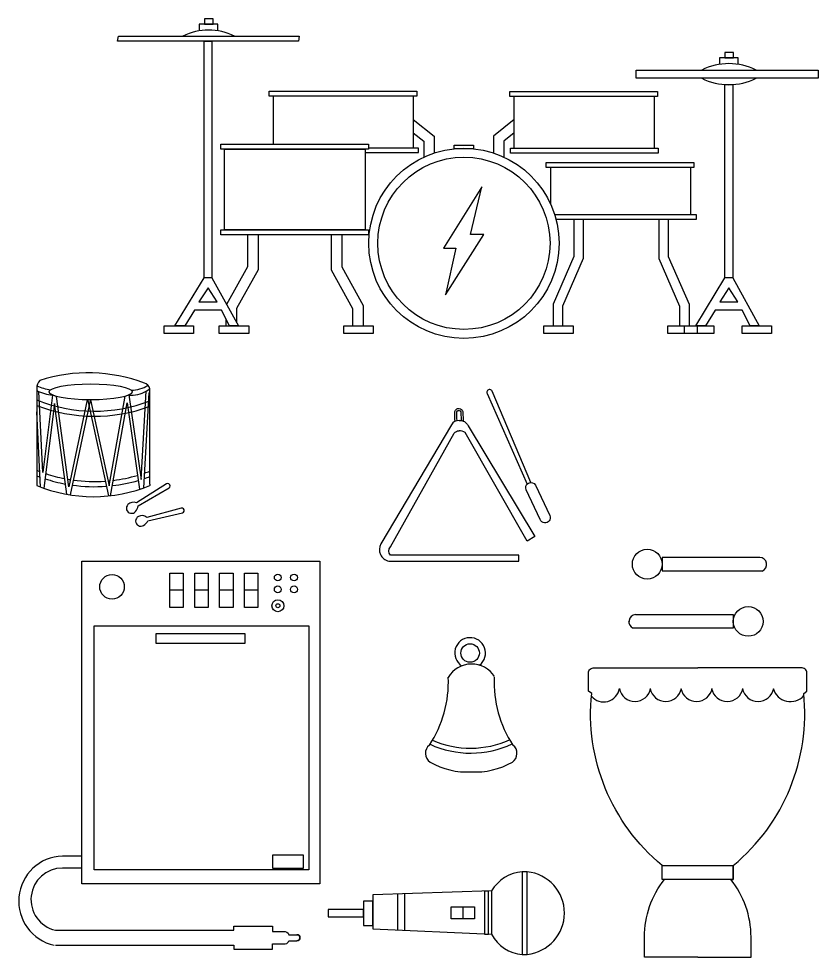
# Model space of a CAD drawing. Header units: inches. Extents: x 0.5 to 31.6, y 9.8 to 26.3.
# Drawn here: x 0.51 to 14.43, y 9.93 to 26.26 of the extents above; entities that cross this region are included whole.
import ezdxf

# ---------------------------------------------------------------- set-up
doc = ezdxf.new("R2010")
doc.units = ezdxf.units.IN
doc.header["$MEASUREMENT"] = 0

# ---------------------------------------------------------------- blocks, each defined once
blk = doc.blocks.new('*U11')
blk.add_circle((0, 0), 0.0593)
blk = doc.blocks.new('*U12')
at = {"color": 0, "linetype": 'ByBlock', "lineweight": -2, "transparency": 16777216}
for p in [(0, 0), (0.284, 0), (0, -0.207), (0.284, -0.207)]:
    blk.add_blockref('*U11', p, dxfattribs=at)
blk = doc.blocks.new('*U13')
blk.add_line((0.117, 0), (-0.117, 0))
blk.add_lwpolyline([(-0.117, 0.3), (0.117, 0.3), (0.117, -0.3), (-0.117, -0.3)], close=True)
blk = doc.blocks.new('*U14')
at = {"color": 0, "linetype": 'ByBlock', "lineweight": -2, "transparency": 16777216}
for p in [(0, 0), (0.433, 0), (0.865, 0), (1.298, 0)]:
    blk.add_blockref('*U13', p, dxfattribs=at)

msp = doc.modelspace()

# ---------------------------------------------------------------- linework, layer by layer
for p, q in [((7.104, 11.027), (7.104, 10.397)), ((7.224, 11.031), (7.224, 10.392)), ((8.243, 10.801), (8.243, 10.596))]:
    msp.add_line(p, q)
for points in [[(3.979, 26.052), (3.979, 26.168), (3.654, 26.168), (3.654, 26.052)], [(13.037, 25.466), (13.037, 25.582), (12.712, 25.582), (12.712, 25.466)], [(4.938, 24.913), (4.938, 24.077)], [(7.379, 24.913), (7.379, 24.005)], [(7.379, 24.506), (7.744, 24.215), (7.744, 23.925)], [(9.137, 24.506), (8.773, 24.215), (8.773, 23.925)], [(7.379, 24.274), (7.562, 24.128), (7.562, 23.853)], [(9.137, 24.274), (8.954, 24.128), (8.954, 23.853)], [(6.544, 23.99), (6.544, 23.935), (7.468, 23.935), (7.468, 24.01), (6.599, 24.01)], [(9.839, 22.851), (12.212, 22.851), (12.212, 23.67), (9.768, 23.67), (9.768, 23.038)], [(8.574, 23.337), (7.904, 22.27), (8.119, 22.27), (7.94, 21.455), (8.607, 22.506), (8.378, 22.506), (8.574, 23.337)], [(10.174, 22.764), (10.174, 22.12), (9.813, 21.295), (9.813, 20.916)], [(9.839, 22.851), (12.305, 22.851), (12.305, 22.764), (9.865, 22.764)], [(10.338, 22.764), (10.338, 22.086), (9.977, 21.26), (9.977, 20.916)], [(11.655, 22.764), (11.655, 22.086), (12.015, 21.26), (12.015, 20.916)], [(11.819, 22.764), (11.819, 22.12), (12.18, 21.295), (12.18, 20.916)], [(4.492, 22.499), (4.492, 21.94), (4.13, 21.289)], [(4.677, 22.499), (4.677, 21.892), (4.303, 21.22), (4.303, 20.976)], [(5.948, 22.499), (5.948, 21.892), (6.321, 21.22), (6.321, 20.916)], [(6.133, 22.499), (6.133, 21.94), (6.506, 21.268), (6.506, 20.916)], [(3.875, 21.751), (4.336, 20.916), (4.18, 20.916), (4.04, 21.186), (3.57, 21.186), (3.402, 20.916), (3.23, 20.916), (3.738, 21.751)], [(12.941, 21.751), (13.402, 20.916), (13.245, 20.916), (13.106, 21.186), (12.635, 21.186), (12.467, 20.916), (12.296, 20.916), (12.804, 21.751)], [(3.806, 21.58), (3.649, 21.335), (3.966, 21.335), (3.806, 21.58)], [(12.872, 21.58), (12.715, 21.335), (13.031, 21.335), (12.872, 21.58)], [(4.118, 21.034), (4.118, 20.916)], [(1.703, 19.628), (1.384, 18.113), (1.17, 19.687), (1.1, 19.71), (0.93, 18.361), (0.858, 19.775)], [(1.763, 19.627), (2.088, 18.128), (2.363, 19.689), (2.429, 19.712), (2.643, 18.239), (2.731, 19.777), (2.795, 19.822)], [(1.754, 19.617), (1.408, 17.973)], [(1.712, 19.616), (2.073, 17.955)], [(2.687, 18.094), (2.782, 19.749), (2.795, 19.759)], [(1.35, 17.983), (1.134, 19.565), (0.948, 18.089)], [(2.111, 17.959), (2.396, 19.578), (2.616, 18.07)], [(0.891, 18.109), (0.824, 19.421)], [(13.414, 16.886), (11.711, 16.886), (11.711, 16.649), (13.455, 16.649)], [(13.529, 16.758), (13.529, 16.767)], [(11.249, 15.889), (12.951, 15.889), (12.951, 15.652), (11.208, 15.652)], [(11.133, 15.761), (11.133, 15.771)], [(6.674, 11.013), (6.674, 10.417), (8.744, 10.324), (8.744, 11.08), (6.674, 11.013)]]:
    msp.add_lwpolyline(points)
for points in [[(3.746, 26.168), (3.896, 26.168), (3.896, 26.261), (3.746, 26.261)], [(2.245, 25.957), (5.393, 25.957), (5.38, 25.87), (2.233, 25.87)], [(3.738, 25.87), (3.875, 25.87), (3.875, 21.751), (3.738, 21.751)], [(12.805, 25.582), (12.954, 25.582), (12.954, 25.675), (12.805, 25.675)], [(11.261, 25.369), (14.429, 25.369), (14.429, 25.225), (11.261, 25.225)], [(4.869, 25.001), (7.44, 25.001), (7.44, 24.913), (4.869, 24.913)], [(12.804, 25.114), (12.941, 25.114), (12.941, 21.751), (12.804, 21.751)], [(9.062, 24.993), (11.633, 24.993), (11.633, 24.905), (9.062, 24.905)], [(11.579, 24.905), (9.132, 24.905), (9.132, 24.011), (11.579, 24.011)], [(4.028, 24.077), (6.599, 24.077), (6.599, 23.99), (4.028, 23.99)], [(8.091, 24.062), (8.426, 24.062), (8.426, 23.999), (8.091, 23.999)], [(4.093, 23.99), (6.544, 23.99), (6.544, 22.587), (4.093, 22.587)], [(9.071, 24.011), (11.642, 24.011), (11.642, 23.924), (9.071, 23.924)], [(9.693, 23.757), (12.264, 23.757), (12.264, 23.67), (9.693, 23.67)], [(4.027, 22.587), (6.598, 22.587), (6.598, 22.499), (4.027, 22.499)], [(3.041, 20.916), (3.552, 20.916), (3.552, 20.783), (3.041, 20.783)], [(4.003, 20.916), (4.514, 20.916), (4.514, 20.783), (4.003, 20.783)], [(6.169, 20.916), (6.679, 20.916), (6.679, 20.783), (6.169, 20.783)], [(9.65, 20.916), (10.161, 20.916), (10.161, 20.783), (9.65, 20.783)], [(11.811, 20.916), (12.322, 20.916), (12.322, 20.783), (11.811, 20.783)], [(12.101, 20.916), (12.612, 20.916), (12.612, 20.783), (12.101, 20.783)], [(13.104, 20.916), (13.614, 20.916), (13.614, 20.783), (13.104, 20.783)], [(1.612, 16.819), (5.75, 16.819), (5.75, 11.205), (1.612, 11.205)], [(1.824, 15.692), (5.559, 15.692), (5.559, 11.446), (1.824, 11.446)], [(2.904, 15.561), (4.448, 15.561), (4.448, 15.385), (2.904, 15.385)], [(5.468, 11.701), (4.928, 11.701), (4.928, 11.477), (5.468, 11.477)], [(11.71, 11.524), (12.951, 11.524), (12.951, 11.28), (11.71, 11.28)], [(9.363, 11.413), (9.277, 11.413), (9.277, 9.974), (9.363, 9.974)], [(8.686, 11.078), (8.619, 11.078), (8.619, 10.329), (8.686, 10.329)], [(6.674, 10.902), (6.513, 10.902), (6.513, 10.477), (6.674, 10.477)], [(8.04, 10.801), (8.445, 10.801), (8.445, 10.596), (8.04, 10.596)], [(6.513, 10.756), (5.9, 10.756), (5.9, 10.631), (6.513, 10.631)]]:
    msp.add_lwpolyline(points, close=True)
for points in [[(0.879, 19.967, 0.206321), (0.824, 19.828), (0.824, 18.136, 0.197032), (2.795, 18.136, 0.430162), (2.795, 18.157), (2.795, 19.822, 0.252389), (2.698, 19.919, 0.996833)], [(9.427, 18.189), (8.753, 19.778, 1), (8.664, 19.74), (9.36, 18.16)], [(8.109, 19.255, -0.035772), (8.1, 19.407, -0.444096), (8.18, 19.477, -0.297816), (8.241, 19.427), (8.246, 19.262)], [(8.142, 19.266, -0.034174), (8.135, 19.406, -0.444096), (8.176, 19.443, -0.269929), (8.206, 19.42), (8.211, 19.268)], [(8.176, 19.268, 0.281918), (8.043, 19.195), (6.817, 17.119, 0.519938), (6.952, 16.821), (9.219, 16.821), (9.219, 16.922), (6.98, 16.922, -0.355913), (6.98, 17.068), (8.094, 19.047, -0.262568), (8.176, 19.088, 0.385663)], [(8.176, 19.268, -0.331929), (8.334, 19.176), (9.494, 17.25), (9.362, 17.17), (8.282, 19.057, 0.155746), (8.176, 19.088, 1.085941)], [(3.084, 18.163), (2.559, 17.835, 0.307698), (2.411, 17.805, 1.043044), (2.545, 17.685, 0.116977), (2.592, 17.782), (3.127, 18.094, 1.031003), (3.084, 18.163, 0.163058)], [(9.507, 18.142), (9.756, 17.612, -1.048817), (9.59, 17.543), (9.345, 18.059, -0.97229), (9.507, 18.142, -0.030617)], [(3.341, 17.742), (2.743, 17.582, 0.307698), (2.593, 17.597, 1.043044), (2.685, 17.443, 0.116977), (2.759, 17.522), (3.362, 17.663, 1.031003), (3.341, 17.742, 0.163058)], [(12.331, 9.925), (11.403, 9.925), (11.403, 10.277, -0.170273), (11.754, 11.28), (11.71, 11.28), (11.71, 11.524, -0.251146), (10.485, 14.518), (10.43, 14.557), (10.43, 14.876, -0.462686), (10.53, 14.961), (12.331, 14.961)], [(12.331, 9.925), (13.259, 9.925), (13.259, 10.277, 0.170273), (12.907, 11.28), (12.951, 11.28), (12.951, 11.524, 0.251146), (14.176, 14.518), (14.232, 14.557), (14.232, 14.876, 0.462686), (14.132, 14.961), (12.331, 14.961)], [(1.612, 11.687), (1.271, 11.687, 0.881801), (1.128, 10.133)], [(1.612, 11.477), (1.271, 11.477, 0.894174), (1.15, 10.396), (4.258, 10.396), (4.258, 10.464), (4.931, 10.464), (4.931, 10.371), (5.12, 10.371, -0.399569), (5.213, 10.317), (5.355, 10.317, -1), (5.355, 10.213, 1)], [(1.612, 11.477), (1.612, 11.477, -11.734442)], [(1.15, 10.133), (4.258, 10.133), (4.258, 10.065), (4.931, 10.065), (4.931, 10.158), (5.12, 10.158, 0.399569), (5.213, 10.213), (5.355, 10.213, 1), (5.355, 10.317)]]:
    msp.add_lwpolyline(points, format="xyb")
for centre, radius in [((8.261, 22.352), 1.656), ((8.261, 22.352), 1.499), ((11.452, 16.767), 0.259), ((2.135, 16.373), 0.214), ((5.022, 16.044), 0.104), ((5.022, 16.044), 0.0349), ((13.21, 15.771), 0.259), ((8.369, 15.22), 0.161)]:
    msp.add_circle(centre, radius)
for centre, radius, start, end in [((3.817, 25.085), 0.98, 62.7507, 117.2493), ((12.875, 24.416), 1.064, 63.5275, 116.4725), ((12.875, 26.177), 1.064, 243.5275, 296.4725), ((1.719, 17.315), 2.782, 69.3748, 107.5783), ((1.155, 20.407), 0.699, 241.7571, 265.5472), ((1.2, 20.654), 0.864, 244.5032, 260.9337), ((2.469, 20.246), 0.538, 265.3899, 299.248), ((2.467, 20.326), 0.531, 270.3209, 303.3349), ((1.829, 22.094), 2.664, 247.8255, 291.2482), ((1.829, 22.094), 2.753, 248.5772, 290.5309), ((1.829, 20.869), 2.664, 247.8255, 249.0637), ((1.829, 20.869), 2.753, 248.5772, 249.88), ((1.829, 20.869), 2.664, 251.4145, 258.8115), ((1.829, 20.869), 2.664, 277.0834, 286.3659), ((1.829, 20.869), 2.664, 289.1072, 291.2482), ((1.829, 20.869), 2.753, 251.7871, 259.445), ((1.829, 20.869), 2.664, 259.9849, 260.9547), ((1.829, 20.869), 2.753, 260.5766, 260.8625), ((1.829, 20.869), 2.753, 261.9421, 274.309), ((1.829, 20.869), 2.664, 262.0704, 274.0424), ((1.829, 20.869), 2.664, 275.1661, 275.922), ((1.829, 20.869), 2.753, 276.5166, 286.1035), ((1.829, 20.869), 2.753, 288.3477, 290.5309), ((13.406, 16.762), 0.124, 293.3655, 86.3082), ((11.257, 15.766), 0.124, 93.6918, 246.6345), ((8.369, 15.22), 0.268, 308.0742, 236.5506), ((8.396, 14.555), 0.474, 32.8054, 149.2963), ((6.002, 14.714), 1.988, 326.5587, 2.4033), ((10.773, 14.714), 1.988, 177.5967, 213.4413), ((10.693, 14.648), 0.279, 220.2876, 350.3883), ((11.239, 14.655), 0.277, 191.2363, 349.4289), ((11.774, 14.655), 0.277, 191.2363, 349.4289), ((12.31, 14.655), 0.277, 191.2363, 349.4289), ((12.845, 14.655), 0.277, 191.2363, 349.4289), ((13.381, 14.655), 0.277, 191.2363, 349.4289), ((13.947, 14.69), 0.315, 196.3792, 317.8445), ((7.774, 13.474), 0.184, 128.0531, 235.9952), ((8.378, 15.181), 1.703, 245.4574, 295.115), ((8.377, 15.199), 1.635, 246.1038, 294.5373), ((9.001, 13.474), 0.184, 304.0048, 51.9469), ((8.316, 14.441), 1.291, 240.0904, 273.1946), ((8.46, 14.441), 1.291, 266.8054, 299.9096), ((9.332, 10.732), 0.684, 94.6092, 149.3928), ((9.288, 10.694), 0.723, 276.0009, 83.9991), ((9.322, 10.625), 0.652, 207.4847, 266.0798)]:
    msp.add_arc(centre, radius, start, end)
msp.add_ellipse((1.763, 19.766), major_axis=(0.723, 0), ratio=0.191489)

# ---------------------------------------------------------------- block references
for name, p in [('*U14', (3.259, 16.312)), ('*U12', (5.02, 16.535))]:
    msp.add_blockref(name, p)

doc.saveas('drawing.dxf')
